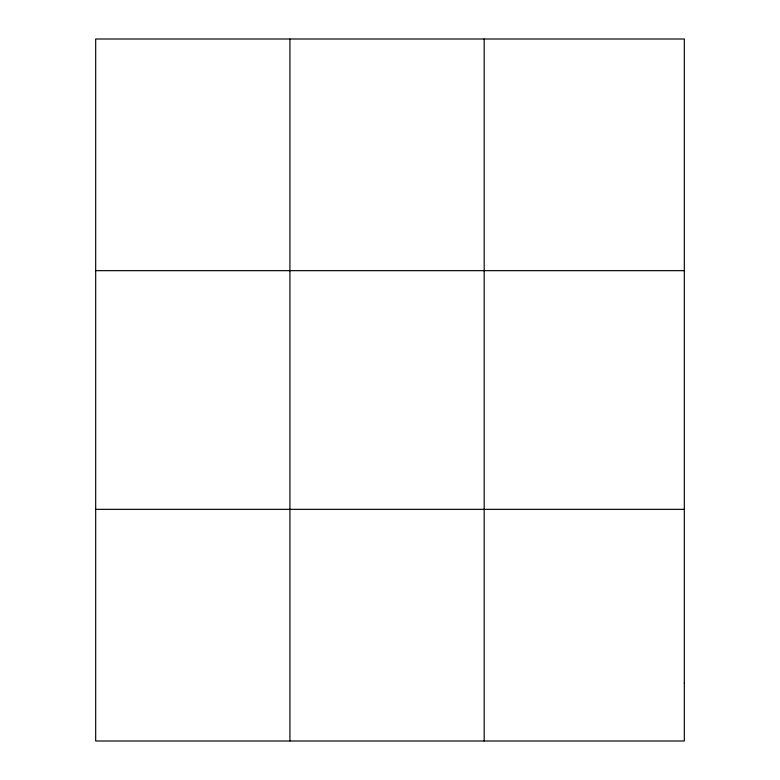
<?xml version="1.0" encoding="UTF-8"?>
<svg xmlns="http://www.w3.org/2000/svg" width="780" height="780" viewBox="0 0 780 780"><rect width="100%" height="100%" fill="white"/><g stroke="black" fill="none" stroke-linecap="round" stroke-linejoin="round"><path stroke-width="1.17" d="M289.926 741L289.926 39M484.185 741L484.185 39M95.677 270.66L684.323 270.66M95.677 509.34L684.323 509.34M684.323 683.085L684.323 741L95.677 741L95.677 39L684.323 39L684.323 683.085"/></g></svg>
